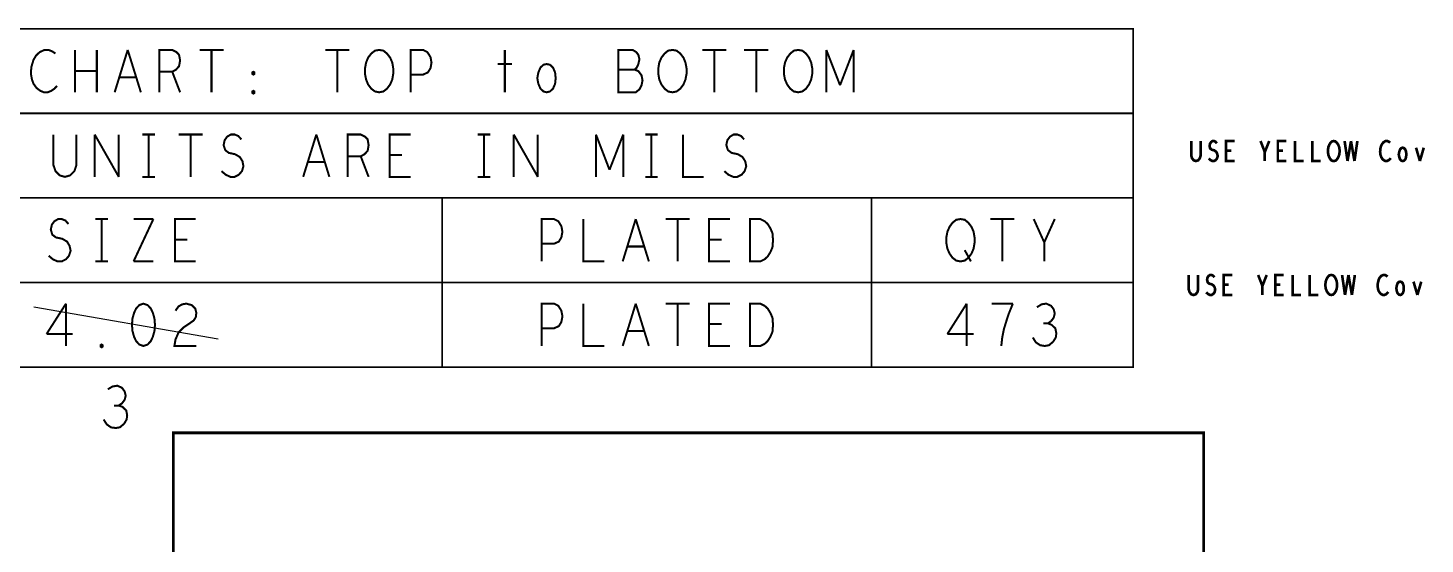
# Model space of a CAD drawing. Extents: x -81 to 328, y -202 to 89.
# Drawn here: x 59.7 to 164.7, y -25.1 to 13.7 of the extents above; entities that cross this region are included whole.
import ezdxf

# ---------------------------------------------------------------- set-up
doc = ezdxf.new("R2010")
doc.units = 0
doc.layers.add('备住', color=1, linetype='Continuous')

msp = doc.modelspace()

# ---------------------------------------------------------------- linework, layer by layer
for points, const_width in [([(19.92, -11.78), (19.92, 13.62), (142.75, 13.62), (142.75, -11.78)], 0.127), ([(86.06, 8.85), (85.75, 8.91), (85.47, 9.12), (85.23, 9.44), (85.08, 9.81), (85, 10.23), (85, 10.65), (85.08, 11.08), (85.23, 11.45), (85.47, 11.76), (85.75, 11.98), (86.06, 12.03), (86.38, 11.98), (86.65, 11.76), (86.89, 11.45), (87.05, 11.08), (87.12, 10.65), (87.12, 10.23), (87.05, 9.81), (86.89, 9.44), (86.65, 9.12), (86.38, 8.91)], 0.152), ([(108.11, 8.85), (107.79, 8.91), (107.52, 9.12), (107.28, 9.44), (107.12, 9.81), (107.05, 10.23), (107.05, 10.65), (107.12, 11.08), (107.28, 11.45), (107.52, 11.76), (107.79, 11.98), (108.11, 12.03), (108.42, 11.98), (108.7, 11.76), (108.94, 11.45), (109.09, 11.08), (109.17, 10.65), (109.17, 10.23), (109.09, 9.81), (108.94, 9.44), (108.7, 9.12), (108.42, 8.91)], 0.152), ([(117.56, 8.85), (117.24, 8.91), (116.97, 9.12), (116.73, 9.44), (116.57, 9.81), (116.49, 10.23), (116.49, 10.65), (116.57, 11.08), (116.73, 11.45), (116.97, 11.76), (117.24, 11.98), (117.56, 12.03), (117.87, 11.98), (118.15, 11.76), (118.38, 11.45), (118.54, 11.08), (118.62, 10.65), (118.62, 10.23), (118.54, 9.81), (118.38, 9.44), (118.15, 9.12), (117.87, 8.91)], 0.152), ([(98.66, 8.85), (98.42, 8.91), (98.19, 9.12), (98.03, 9.49), (97.95, 9.91), (98.03, 10.34), (98.19, 10.71), (98.42, 10.92), (98.66, 10.97), (98.9, 10.92), (99.13, 10.71), (99.29, 10.34), (99.33, 9.91), (99.29, 9.49), (99.13, 9.12), (98.9, 8.91)], 0.152), ([(76.61, 10.18), (76.53, 10.23), (76.53, 10.34), (76.61, 10.39), (76.69, 10.34), (76.69, 10.23)], 0.152), ([(76.61, 8.75), (76.53, 8.8), (76.53, 8.91), (76.61, 8.96), (76.69, 8.91), (76.69, 8.8)], 0.152), ([(157.82, 3.69), (157.69, 3.71), (157.58, 3.81), (157.49, 3.96), (157.42, 4.14), (157.39, 4.34), (157.39, 4.54), (157.42, 4.74), (157.49, 4.91), (157.58, 5.06), (157.69, 5.16), (157.82, 5.19), (157.95, 5.16), (158.06, 5.06), (158.16, 4.91), (158.23, 4.74), (158.26, 4.54), (158.26, 4.34), (158.23, 4.14), (158.16, 3.96), (158.06, 3.81), (157.95, 3.71)], 0.2), ([(163, 3.69), (162.91, 3.71), (162.81, 3.81), (162.75, 3.99), (162.71, 4.19), (162.75, 4.39), (162.81, 4.56), (162.91, 4.66), (163, 4.69), (163.1, 4.66), (163.2, 4.56), (163.26, 4.39), (163.28, 4.19), (163.26, 3.99), (163.2, 3.81), (163.1, 3.71)], 0.2), ([(113.94, -3.85), (113.94, -0.67), (114.72, -0.67), (115.04, -0.83), (115.27, -1.04), (115.47, -1.36), (115.63, -1.73), (115.67, -2.26), (115.63, -2.79), (115.47, -3.16), (115.27, -3.48), (115.04, -3.69), (114.72, -3.85)], 0.152), ([(129.76, -3.85), (129.45, -3.79), (129.17, -3.58), (128.94, -3.26), (128.78, -2.89), (128.7, -2.47), (128.7, -2.05), (128.78, -1.62), (128.94, -1.25), (129.17, -0.94), (129.45, -0.72), (129.76, -0.67), (130.08, -0.72), (130.35, -0.94), (130.59, -1.25), (130.75, -1.62), (130.82, -2.05), (130.82, -2.47), (130.75, -2.89), (130.59, -3.26), (130.35, -3.58), (130.08, -3.79)], 0.152), ([(157.64, -6.37), (157.51, -6.34), (157.4, -6.24), (157.3, -6.09), (157.23, -5.92), (157.2, -5.72), (157.2, -5.52), (157.23, -5.32), (157.3, -5.14), (157.4, -4.99), (157.51, -4.89), (157.64, -4.87), (157.77, -4.89), (157.88, -4.99), (157.97, -5.14), (158.04, -5.32), (158.07, -5.52), (158.07, -5.72), (158.04, -5.92), (157.97, -6.09), (157.88, -6.24), (157.77, -6.34)], 0.2), ([(162.82, -6.37), (162.72, -6.34), (162.62, -6.24), (162.56, -6.07), (162.53, -5.87), (162.56, -5.67), (162.62, -5.49), (162.72, -5.39), (162.82, -5.37), (162.91, -5.39), (163.01, -5.49), (163.07, -5.67), (163.09, -5.87), (163.07, -6.07), (163.01, -6.24), (162.91, -6.34)], 0.2), ([(68.34, -7.02), (68.03, -7.13), (67.79, -7.39), (67.64, -7.71), (67.52, -8.13), (67.48, -8.61), (67.52, -9.08), (67.64, -9.51), (67.79, -9.83), (68.03, -10.09), (68.34, -10.2), (68.66, -10.09), (68.9, -9.83), (69.05, -9.51), (69.17, -9.08), (69.21, -8.61), (69.17, -8.13), (69.05, -7.71), (68.9, -7.39), (68.66, -7.13)], 0.152), ([(113.94, -10.2), (113.94, -7.02), (114.72, -7.02), (115.04, -7.18), (115.27, -7.39), (115.47, -7.71), (115.63, -8.08), (115.67, -8.61), (115.63, -9.14), (115.47, -9.51), (115.27, -9.83), (115.04, -10.04), (114.72, -10.2)], 0.152), ([(65.2, -10.3), (65.12, -10.25), (65.12, -10.14), (65.2, -10.09), (65.27, -10.14), (65.27, -10.25)], 0.152)]:
    msp.add_lwpolyline(points, close=True, dxfattribs=dict(const_width=const_width))
for points, const_width in [([(61.73, 11.76), (61.49, 11.92), (61.22, 12.03), (60.9, 12.03), (60.55, 11.87), (60.27, 11.61), (60.08, 11.29), (59.92, 10.76), (59.88, 10.28), (59.96, 9.81), (60.08, 9.49), (60.31, 9.17), (60.59, 8.96), (60.86, 8.85), (61.14, 8.85), (61.42, 8.96), (61.65, 9.12), (61.85, 9.33)], 0.152), ([(63.19, 8.85), (63.19, 12.03)], 0.152), ([(64.84, 12.03), (64.84, 8.85)], 0.152), ([(66.18, 8.85), (67.16, 12.03)], 0.152), ([(67.16, 12.03), (68.15, 8.85)], 0.152), ([(69.53, 8.85), (69.53, 12.03), (70.51, 12.03), (70.83, 11.87), (71.02, 11.66), (71.1, 11.24), (71.02, 10.81), (70.79, 10.55), (70.51, 10.39), (69.53, 10.39)], 0.152), ([(72.56, 12.03), (74.37, 12.03)], 0.152), ([(73.46, 12.03), (73.46, 8.85)], 0.152), ([(82.01, 12.03), (83.82, 12.03)], 0.152), ([(82.91, 12.03), (82.91, 8.85)], 0.152), ([(88.42, 8.85), (88.42, 12.03), (89.37, 12.03), (89.68, 11.87), (89.92, 11.5), (90, 11.08), (89.92, 10.65), (89.72, 10.34), (89.37, 10.18), (88.42, 10.18)], 0.152), ([(95.51, 12.03), (95.51, 8.85)], 0.152), ([(105.27, 10.55), (105.43, 10.71), (105.55, 10.97), (105.63, 11.34), (105.55, 11.66), (105.39, 11.87), (105.12, 12.03), (104.05, 12.03), (104.05, 8.85), (105.35, 8.85), (105.63, 9.07), (105.79, 9.38), (105.86, 9.75), (105.79, 10.12), (105.55, 10.44), (105.27, 10.55), (104.05, 10.55)], 0.152), ([(110.35, 12.03), (112.16, 12.03)], 0.152), ([(111.26, 12.03), (111.26, 8.85)], 0.152), ([(113.5, 12.03), (115.31, 12.03)], 0.152), ([(114.41, 12.03), (114.41, 8.85)], 0.152), ([(119.68, 8.85), (119.68, 12.03)], 0.152), ([(119.68, 12.03), (120.71, 9.38)], 0.152), ([(120.71, 9.38), (121.73, 12.03)], 0.152), ([(121.73, 12.03), (121.73, 8.85)], 0.152), ([(64.84, 10.44), (63.19, 10.44)], 0.152), ([(94.96, 10.97), (96.06, 10.97)], 0.152), ([(67.79, 9.97), (66.53, 9.97)], 0.152), ([(70.51, 10.39), (71.1, 8.85)], 0.152), ([(19.92, 7.27), (142.75, 7.27)], 0.127), ([(61.57, 5.68), (61.57, 3.4), (61.73, 2.93), (62.05, 2.61), (62.44, 2.5), (62.83, 2.61), (63.15, 2.93), (63.31, 3.4), (63.31, 5.68)], 0.152), ([(64.68, 2.5), (64.68, 5.68)], 0.152), ([(64.68, 5.68), (66.49, 2.5)], 0.152), ([(66.49, 2.5), (66.49, 5.68)], 0.152), ([(68.27, 5.68), (69.21, 5.68)], 0.152), ([(68.74, 5.68), (68.74, 2.5)], 0.152), ([(70.98, 5.68), (72.79, 5.68)], 0.152), ([(71.89, 5.68), (71.89, 2.5)], 0.152), ([(74.21, 2.93), (74.53, 2.66), (74.88, 2.5), (75.2, 2.5), (75.51, 2.66), (75.75, 2.93), (75.86, 3.3), (75.79, 3.67), (75.59, 3.99), (75.23, 4.2), (74.76, 4.3), (74.49, 4.51), (74.37, 4.89), (74.45, 5.26), (74.64, 5.52), (74.92, 5.68), (75.2, 5.68), (75.47, 5.57), (75.71, 5.31)], 0.152), ([(80.35, 2.5), (81.34, 5.68)], 0.152), ([(81.34, 5.68), (82.32, 2.5)], 0.152), ([(83.7, 2.5), (83.7, 5.68), (84.68, 5.68), (85, 5.52), (85.2, 5.31), (85.27, 4.89), (85.2, 4.46), (84.96, 4.2), (84.68, 4.04), (83.7, 4.04)], 0.152), ([(88.42, 2.5), (86.85, 2.5), (86.85, 5.68), (88.42, 5.68)], 0.152), ([(93.46, 5.68), (94.41, 5.68)], 0.152), ([(93.94, 5.68), (93.94, 2.5)], 0.152), ([(96.18, 2.5), (96.18, 5.68)], 0.152), ([(96.18, 5.68), (97.99, 2.5)], 0.152), ([(97.99, 2.5), (97.99, 5.68)], 0.152), ([(102.36, 2.5), (102.36, 5.68)], 0.152), ([(102.36, 5.68), (103.38, 3.03)], 0.152), ([(103.38, 3.03), (104.41, 5.68)], 0.152), ([(104.41, 5.68), (104.41, 2.5)], 0.152), ([(106.06, 5.68), (107.01, 5.68)], 0.152), ([(106.53, 5.68), (106.53, 2.5)], 0.152), ([(108.9, 5.68), (108.9, 2.5), (110.47, 2.5)], 0.152), ([(112.01, 2.93), (112.32, 2.66), (112.68, 2.5), (112.99, 2.5), (113.31, 2.66), (113.54, 2.93), (113.66, 3.3), (113.58, 3.67), (113.38, 3.99), (113.03, 4.2), (112.56, 4.3), (112.28, 4.51), (112.16, 4.89), (112.24, 5.26), (112.44, 5.52), (112.71, 5.68), (112.99, 5.68), (113.27, 5.57), (113.5, 5.31)], 0.152), ([(147.11, 5.19), (147.11, 4.11), (147.17, 3.89), (147.3, 3.74), (147.46, 3.69), (147.63, 3.74), (147.75, 3.89), (147.82, 4.11), (147.82, 5.19)], 0.2), ([(148.42, 3.89), (148.55, 3.76), (148.69, 3.69), (148.82, 3.69), (148.95, 3.76), (149.05, 3.89), (149.1, 4.06), (149.06, 4.24), (148.98, 4.39), (148.84, 4.49), (148.65, 4.54), (148.53, 4.64), (148.49, 4.81), (148.52, 4.99), (148.6, 5.11), (148.71, 5.19), (148.82, 5.19), (148.94, 5.14), (149.03, 5.01)], 0.2), ([(150.38, 3.69), (149.73, 3.69), (149.73, 5.19), (150.38, 5.19)], 0.2), ([(152.64, 3.69), (152.64, 4.36), (152.32, 5.19)], 0.2), ([(152.97, 5.19), (152.64, 4.36)], 0.2), ([(154.26, 3.69), (153.62, 3.69), (153.62, 5.19), (154.26, 5.19)], 0.2), ([(154.91, 5.19), (154.91, 3.69), (155.56, 3.69)], 0.2), ([(156.21, 5.19), (156.21, 3.69), (156.85, 3.69)], 0.2), ([(158.64, 5.19), (158.86, 3.69)], 0.2), ([(158.86, 3.69), (159.12, 5.19)], 0.2), ([(159.12, 5.19), (159.38, 3.69)], 0.2), ([(159.38, 3.69), (159.6, 5.19)], 0.2), ([(162.06, 5.06), (161.97, 5.14), (161.85, 5.19), (161.72, 5.19), (161.58, 5.11), (161.47, 4.99), (161.39, 4.84), (161.32, 4.59), (161.31, 4.36), (161.34, 4.14), (161.39, 3.99), (161.48, 3.84), (161.6, 3.74), (161.71, 3.69), (161.82, 3.69), (161.93, 3.74), (162.03, 3.81), (162.11, 3.91)], 0.2), ([(87.79, 4.14), (86.85, 4.14)], 0.152), ([(150.12, 4.46), (149.73, 4.46)], 0.2), ([(154, 4.46), (153.62, 4.46)], 0.2), ([(164.01, 4.69), (164.3, 3.69)], 0.2), ([(164.3, 3.69), (164.59, 4.69)], 0.2), ([(81.97, 3.62), (80.71, 3.62)], 0.152), ([(84.68, 4.04), (85.27, 2.5)], 0.152), ([(68.27, 2.5), (69.21, 2.5)], 0.152), ([(93.46, 2.5), (94.41, 2.5)], 0.152), ([(106.06, 2.5), (107.01, 2.5)], 0.152), ([(19.92, 0.92), (142.75, 0.92)], 0.127), ([(90.79, 0.92), (90.79, -11.78)], 0.127), ([(123.07, 0.92), (123.07, -11.78)], 0.127), ([(61.22, -3.42), (61.53, -3.69), (61.89, -3.85), (62.2, -3.85), (62.52, -3.69), (62.75, -3.42), (62.87, -3.05), (62.79, -2.68), (62.6, -2.36), (62.24, -2.15), (61.77, -2.05), (61.49, -1.84), (61.38, -1.46), (61.46, -1.09), (61.65, -0.83), (61.93, -0.67), (62.2, -0.67), (62.48, -0.78), (62.71, -1.04)], 0.152), ([(64.72, -0.67), (65.67, -0.67)], 0.152), ([(65.2, -0.67), (65.2, -3.85)], 0.152), ([(67.6, -0.67), (69.09, -0.67)], 0.152), ([(69.09, -0.67), (67.6, -3.85)], 0.152), ([(72.28, -3.85), (70.71, -3.85), (70.71, -0.67), (72.28, -0.67)], 0.152), ([(98.27, -3.85), (98.27, -0.67), (99.21, -0.67), (99.53, -0.83), (99.76, -1.2), (99.84, -1.62), (99.76, -2.05), (99.57, -2.36), (99.21, -2.52), (98.27, -2.52)], 0.152), ([(101.42, -0.67), (101.42, -3.85), (102.99, -3.85)], 0.152), ([(104.37, -3.85), (105.35, -0.67)], 0.152), ([(105.35, -0.67), (106.34, -3.85)], 0.152), ([(107.6, -0.67), (109.41, -0.67)], 0.152), ([(108.5, -0.67), (108.5, -3.85)], 0.152), ([(112.44, -3.85), (110.86, -3.85), (110.86, -0.67), (112.44, -0.67)], 0.152), ([(132.01, -0.67), (133.82, -0.67)], 0.152), ([(132.91, -0.67), (132.91, -3.85)], 0.152), ([(136.06, -3.85), (136.06, -2.42), (135.27, -0.67)], 0.152), ([(136.85, -0.67), (136.06, -2.42)], 0.152), ([(71.65, -2.21), (70.71, -2.21)], 0.152), ([(105.98, -2.73), (104.72, -2.73)], 0.152), ([(111.81, -2.21), (110.86, -2.21)], 0.152), ([(130.08, -3), (130.55, -3.85)], 0.152), ([(64.72, -3.85), (65.67, -3.85)], 0.152), ([(67.6, -3.85), (69.09, -3.85)], 0.152), ([(146.92, -4.87), (146.92, -5.94), (146.99, -6.17), (147.12, -6.32), (147.28, -6.37), (147.44, -6.32), (147.57, -6.17), (147.63, -5.94), (147.63, -4.87)], 0.2), ([(148.23, -6.17), (148.36, -6.29), (148.51, -6.37), (148.64, -6.37), (148.77, -6.29), (148.86, -6.17), (148.91, -5.99), (148.88, -5.82), (148.8, -5.67), (148.65, -5.57), (148.46, -5.52), (148.35, -5.42), (148.3, -5.24), (148.33, -5.07), (148.41, -4.94), (148.52, -4.87), (148.64, -4.87), (148.75, -4.92), (148.85, -5.04)], 0.2), ([(150.19, -6.37), (149.55, -6.37), (149.55, -4.87), (150.19, -4.87)], 0.2), ([(152.46, -6.37), (152.46, -5.69), (152.14, -4.87)], 0.2), ([(152.78, -4.87), (152.46, -5.69)], 0.2), ([(154.07, -6.37), (153.43, -6.37), (153.43, -4.87), (154.07, -4.87)], 0.2), ([(154.73, -4.87), (154.73, -6.37), (155.37, -6.37)], 0.2), ([(156.02, -4.87), (156.02, -6.37), (156.66, -6.37)], 0.2), ([(158.45, -4.87), (158.67, -6.37)], 0.2), ([(158.67, -6.37), (158.93, -4.87)], 0.2), ([(158.93, -4.87), (159.19, -6.37)], 0.2), ([(159.19, -6.37), (159.41, -4.87)], 0.2), ([(161.87, -4.99), (161.78, -4.92), (161.67, -4.87), (161.54, -4.87), (161.39, -4.94), (161.28, -5.07), (161.2, -5.22), (161.14, -5.47), (161.12, -5.69), (161.15, -5.92), (161.2, -6.07), (161.3, -6.22), (161.41, -6.32), (161.52, -6.37), (161.63, -6.37), (161.75, -6.32), (161.84, -6.24), (161.92, -6.14)], 0.2), ([(19.92, -5.43), (142.75, -5.43)], 0.127), ([(149.93, -5.59), (149.55, -5.59)], 0.2), ([(153.82, -5.59), (153.43, -5.59)], 0.2), ([(163.82, -5.37), (164.11, -6.37)], 0.2), ([(164.11, -6.37), (164.4, -5.37)], 0.2), ([(62.52, -7.02), (61.06, -9.3)], 0.152), ([(62.52, -10.2), (62.52, -7.02)], 0.152), ([(70.75, -7.55), (70.98, -7.23), (71.26, -7.07), (71.57, -7.02), (71.97, -7.13), (72.24, -7.39), (72.32, -7.71), (72.28, -8.03), (72.12, -8.29), (71.34, -8.82), (70.98, -9.19), (70.75, -9.72), (70.67, -10.2), (72.32, -10.2)], 0.152), ([(98.27, -10.2), (98.27, -7.02), (99.21, -7.02), (99.53, -7.18), (99.76, -7.55), (99.84, -7.97), (99.76, -8.4), (99.57, -8.71), (99.21, -8.87), (98.27, -8.87)], 0.152), ([(101.42, -7.02), (101.42, -10.2), (102.99, -10.2)], 0.152), ([(104.37, -10.2), (105.35, -7.02)], 0.152), ([(105.35, -7.02), (106.34, -10.2)], 0.152), ([(107.6, -7.02), (109.41, -7.02)], 0.152), ([(108.5, -7.02), (108.5, -10.2)], 0.152), ([(112.44, -10.2), (110.86, -10.2), (110.86, -7.02), (112.44, -7.02)], 0.152), ([(130.23, -7.02), (128.78, -9.3)], 0.152), ([(130.23, -10.2), (130.23, -7.02)], 0.152), ([(133.7, -7.02), (132.12, -7.02)], 0.152), ([(132.83, -10.2), (132.91, -9.51), (133.03, -8.93), (133.19, -8.4), (133.38, -7.81), (133.7, -7.02)], 0.152), ([(136.34, -8.5), (136.57, -8.34), (136.77, -8.08), (136.85, -7.76), (136.77, -7.44), (136.57, -7.18), (136.22, -7.02), (135.86, -7.07), (135.51, -7.29)], 0.152), ([(61.06, -9.3), (63.03, -9.3)], 0.152), ([(105.98, -9.08), (104.72, -9.08)], 0.152), ([(111.81, -8.56), (110.86, -8.56)], 0.152), ([(128.78, -9.3), (130.75, -9.3)], 0.152), ([(135.2, -9.56), (135.43, -9.93), (135.75, -10.14), (136.1, -10.2), (136.42, -10.14), (136.73, -9.88), (136.93, -9.56), (136.97, -9.24), (136.89, -8.87), (136.61, -8.61), (136.34, -8.5), (135.98, -8.5)], 0.152), ([(80.17, -16.72), (148.05, -16.72), (148.05, -141.42), (70.6, -141.42), (70.6, -16.72), (82.56, -16.72)], 0.203)]:
    msp.add_lwpolyline(points, dxfattribs=dict(const_width=const_width))
at = {"layer": '备住', "linetype": 'Continuous'}
msp.add_line((60.11, -7.27), (73.97, -9.67), dxfattribs=at)
at = {"layer": '备住', "const_width": 0.152}
for points in [[(66.49, -14.67), (66.73, -14.51), (66.93, -14.24), (67.01, -13.92), (66.93, -13.61), (66.73, -13.34), (66.38, -13.18), (66.02, -13.24), (65.67, -13.45)], [(65.35, -15.72), (65.59, -16.09), (65.9, -16.31), (66.26, -16.36), (66.57, -16.31), (66.89, -16.04), (67.08, -15.72), (67.12, -15.41), (67.05, -15.04), (66.77, -14.77), (66.49, -14.67), (66.14, -14.67)]]:
    msp.add_lwpolyline(points, dxfattribs=at)

doc.saveas('drawing.dxf')
